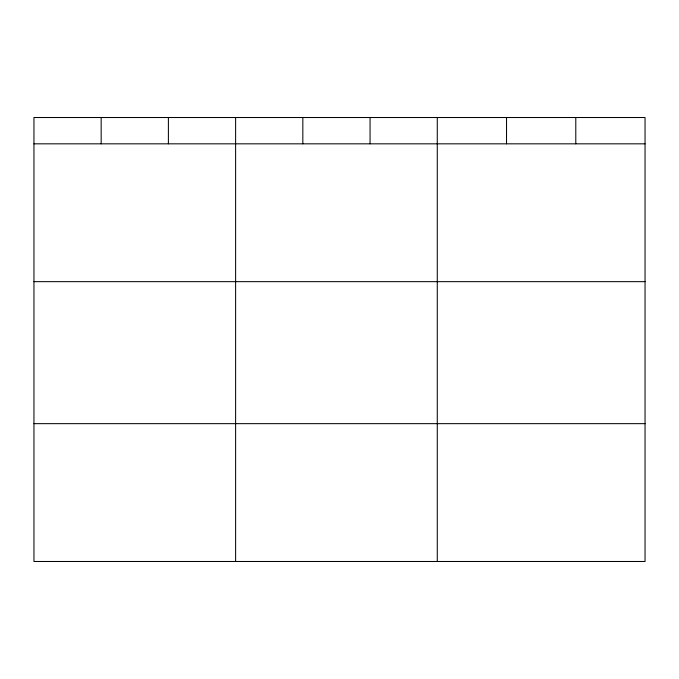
<?xml version="1.0" encoding="UTF-8"?>
<svg xmlns="http://www.w3.org/2000/svg" width="679" height="679" viewBox="0 0 679 679"><rect width="100%" height="100%" fill="white"/><g stroke="black" fill="none" stroke-linecap="round" stroke-linejoin="round"><path stroke-width="1.02" d="M645.05 281.658L645.05 117.518L33.95 117.518L33.95 561.482L645.05 561.482L645.05 281.658L33.95 281.658M33.95 143.829L645.05 143.829M33.95 423.654L645.05 423.654M575.792 117.518L575.792 143.829M506.534 117.518L506.534 143.829M437.276 117.518L437.276 561.482M370.055 117.518L370.055 143.829M302.834 117.518L302.834 143.829M235.613 117.518L235.613 561.482M168.392 117.518L168.392 143.829M101.171 117.518L101.171 143.829"/></g></svg>
